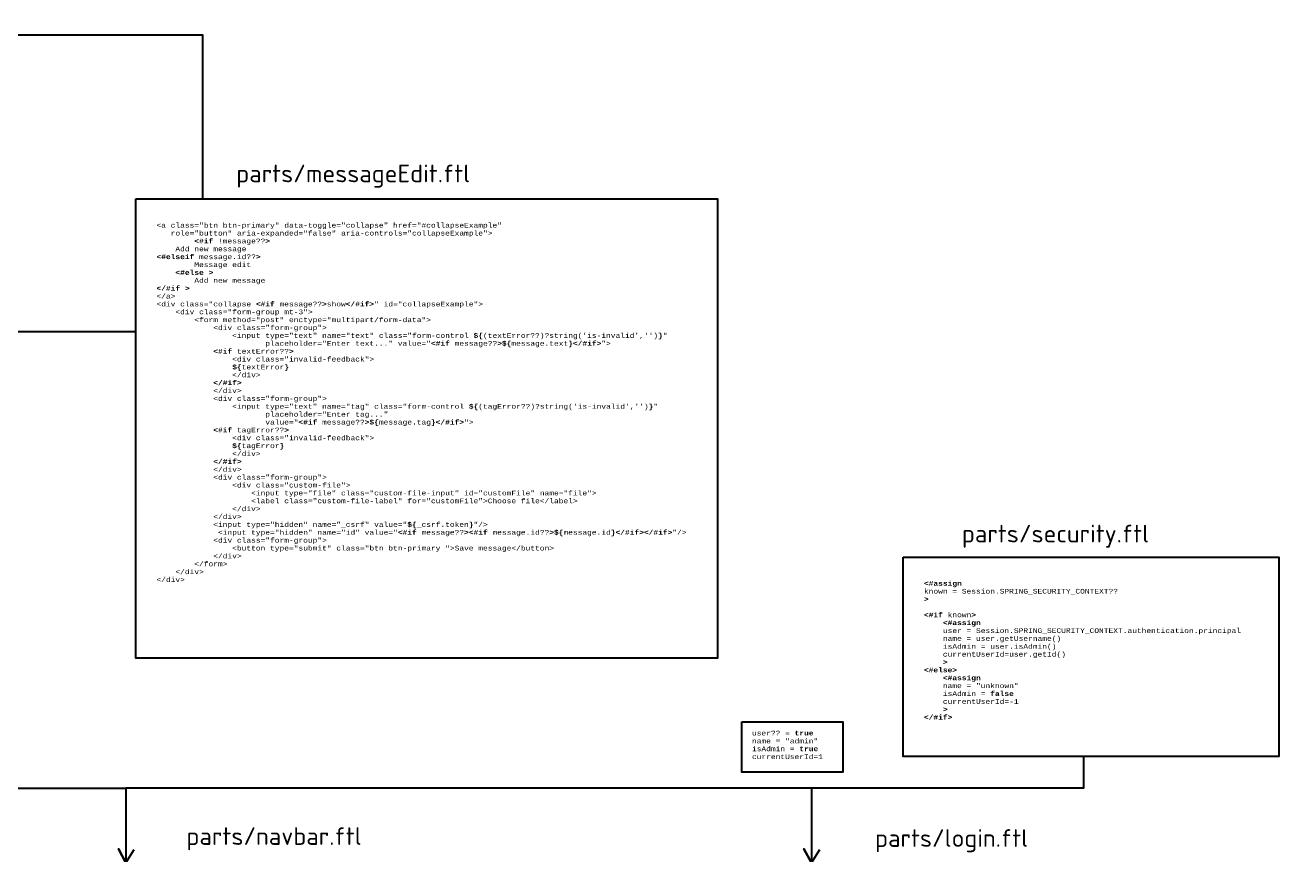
# Model space of a CAD drawing. Header units: millimetres. Extents: x 2803 to 4170, y 2153 to 2948.
# Drawn here: x 3671.9 to 4169.8, y 2561.5 to 2890.9 of the extents above; entities that cross this region are included whole.
import ezdxf

# ---------------------------------------------------------------- set-up
doc = ezdxf.new("R2010")
doc.units = ezdxf.units.MM
doc.styles.get("Standard").update_dxf_attribs({"font": 'arial.ttf'})

msp = doc.modelspace()

# ---------------------------------------------------------------- linework, layer by layer
at = {"color": 64, "lineweight": 30}
for points in [[(3226.91, 2887.08), (3235.07, 2890.89), (3226.91, 2887.08), (3234.98, 2884.55), (3226.91, 2887.08), (3742.42, 2887.08), (3742.42, 2821.87)], [(3715.88, 2769.17), (3397.68, 2769.17), (3397.68, 2730.94), (3384.53, 2730.94), (3384.53, 2533.18), (3013.37, 2533.18), (3013.37, 2370.19), (3007.12, 2383.64), (3013.37, 2370.19), (3021.2, 2383.44)]]:
    msp.add_lwpolyline(points, dxfattribs=at)
msp.add_lwpolyline([(3715.88, 2821.87), (3946.9, 2821.87), (3946.9, 2639.61), (3715.88, 2639.61)], close=True, dxfattribs=at)
at = {"color": 2, "lineweight": 30}
for points in [[(3439.35, 2719.18), (3443.51, 2717.09), (3439.62, 2714.82), (3443.51, 2717.09), (3412.28, 2717.09), (3412.28, 2588.03), (3711.97, 2588.03)], [(4092.13, 2600.56), (4092.13, 2588.03), (3711.97, 2588.03)], [(3711.97, 2588.03), (3711.97, 2558.36), (3708.96, 2563.91), (3711.97, 2558.36), (3715.3, 2563.64)], [(3984.17, 2588.03), (3984.17, 2558.36), (3981.16, 2563.91), (3984.17, 2558.36), (3987.5, 2563.64)]]:
    msp.add_lwpolyline(points, dxfattribs=at)
for points in [[(4020.61, 2679.73), (4169.76, 2679.73), (4169.76, 2600.56), (4020.61, 2600.56)], [(3956.48, 2614.37), (3996.57, 2614.37), (3996.57, 2594.34), (3956.48, 2594.34)]]:
    msp.add_lwpolyline(points, close=True, dxfattribs=at)

# ---------------------------------------------------------------- texts
at = {"attachment_point": 1}
for s, width, insert, char_height in [('{\\fISOCPEUR|b0|i0|c0|p34;parts/messageEdit.ftl}', 101.5882, (3755.72, 2835.49), 7), ('{\\fCourier New|b0|i0|c204|p49;\\H0.75x;\\C43;\\c6995944;<a \\C9;\\c12237498;class=\\C73;\\c6406821;"btn btn-primary" \\C9;\\c12237498;data-toggle=\\C73;\\c6406821;"collapse" \\C9;\\c12237498;href=\\C73;\\c6406821;"#collapseExample"^J   \\C9;\\c12237498;role=\\C73;\\c6406821;"button" \\C9;\\c12237498;aria-expanded=\\C73;\\c6406821;"false" \\C9;\\c12237498;aria-controls=\\C73;\\c6406821;"collapseExample"\\C43;\\c6995944;>^J        \\fCourier New|b1|i0|c204|p49;\\C23;\\c3307724;<#if \\fCourier New|b0|i0|c204|p49;\\C153;\\c12293992;!\\C9;\\c13023145;message\\C153;\\c12293992;??\\fCourier New|b1|i0|c204|p49;\\C23;\\c3307724;>^J    \\fCourier New|b0|i0|c204|p49;\\C9;\\c13023145;Add new message^J\\fCourier New|b1|i0|c204|p49;\\C23;\\c3307724;<#elseif \\fCourier New|b0|i0|c204|p49;\\C9;\\c13023145;message.id\\C153;\\c12293992;??\\fCourier New|b1|i0|c204|p49;\\C23;\\c3307724;>^J        \\fCourier New|b0|i0|c204|p49;\\C9;\\c13023145;Message edit^J    \\fCourier New|b1|i0|c204|p49;\\C23;\\c3307724;<#else >^J        \\fCourier New|b0|i0|c204|p49;\\C9;\\c13023145;Add new message^J\\fCourier New|b1|i0|c204|p49;\\C23;\\c3307724;</#if >\\P\\fCourier New|b0|i0|c204|p49;\\C43;\\c6995944;</a>^J<div \\C9;\\c12237498;class=\\C73;\\c6406821;"collapse \\fCourier New|b1|i0|c204|p49;\\C23;\\c3307724;<#if \\fCourier New|b0|i0|c204|p49;\\C9;\\c13023145;message\\C153;\\c12293992;??\\fCourier New|b1|i0|c204|p49;\\C23;\\c3307724;>\\fCourier New|b0|i0|c204|p49;\\C73;\\c6406821;show\\fCourier New|b1|i0|c204|p49;\\C23;\\c3307724;</#if>\\fCourier New|b0|i0|c204|p49;\\C73;\\c6406821;" \\C9;\\c12237498;id=\\C73;\\c6406821;"collapseExample"\\C43;\\c6995944;>^J    <div \\C9;\\c12237498;class=\\C73;\\c6406821;"form-group mt-3"\\C43;\\c6995944;>^J        <form \\C9;\\c12237498;method=\\C73;\\c6406821;"post" \\C9;\\c12237498;enctype=\\C73;\\c6406821;"multipart/form-data"\\C43;\\c6995944;>^J            <div \\C9;\\c12237498;class=\\C73;\\c6406821;"form-group"\\C43;\\c6995944;>^J                <input \\C9;\\c12237498;type=\\C73;\\c6406821;"text" \\C9;\\c12237498;name=\\C73;\\c6406821;"text" \\C9;\\c12237498;class=\\C73;\\c6406821;"form-control \\fCourier New|b1|i0|c204|p49;\\C23;\\c3307724;$\\{\\fCourier New|b0|i0|c204|p49;\\C9;\\c13023145;(textError\\C153;\\c12293992;??\\C9;\\c13023145;)\\C153;\\c12293992;?\\C9;\\c13023145;string(\\C75;\\c5867370;\'is-invalid\'\\C23;\\c3307724;,\\C75;\\c5867370;\'\'\\C9;\\c13023145;)\\fCourier New|b1|i0|c204|p49;\\C23;\\c3307724;\\}\\fCourier New|b0|i0|c204|p49;\\C73;\\c6406821;"^J                       \\C9;\\c12237498;placeholder=\\C73;\\c6406821;"Enter text..." \\C9;\\c12237498;value=\\C73;\\c6406821;"\\fCourier New|b1|i0|c204|p49;\\C23;\\c3307724;<#if \\fCourier New|b0|i0|c204|p49;\\C9;\\c13023145;message\\C153;\\c12293992;??\\fCourier New|b1|i0|c204|p49;\\C23;\\c3307724;>$\\{\\fCourier New|b0|i0|c204|p49;\\C9;\\c13023145;message.text\\fCourier New|b1|i0|c204|p49;\\C23;\\c3307724;\\}</#if>\\fCourier New|b0|i0|c204|p49;\\C73;\\c6406821;"\\C43;\\c6995944;>^J            \\fCourier New|b1|i0|c204|p49;\\C23;\\c3307724;<#if \\fCourier New|b0|i0|c204|p49;\\C9;\\c13023145;textError\\C153;\\c12293992;??\\fCourier New|b1|i0|c204|p49;\\C23;\\c3307724;>^J                \\fCourier New|b0|i0|c204|p49;\\C43;\\c6995944;<div \\C9;\\c12237498;class=\\C73;\\c6406821;"invalid-feedback"\\C43;\\c6995944;>^J                \\fCourier New|b1|i0|c204|p49;\\C23;\\c3307724;$\\{\\fCourier New|b0|i0|c204|p49;\\C9;\\c13023145;textError\\fCourier New|b1|i0|c204|p49;\\C23;\\c3307724;\\}^J                \\fCourier New|b0|i0|c204|p49;\\C43;\\c6995944;</div>^J            \\fCourier New|b1|i0|c204|p49;\\C23;\\c3307724;</#if>^J            \\fCourier New|b0|i0|c204|p49;\\C43;\\c6995944;</div>^J            <div \\C9;\\c12237498;class=\\C73;\\c6406821;"form-group"\\C43;\\c6995944;>^J                <input \\C9;\\c12237498;type=\\C73;\\c6406821;"text" \\C9;\\c12237498;name=\\C73;\\c6406821;"tag" \\C9;\\c12237498;class=\\C73;\\c6406821;"form-control \\fCourier New|b1|i0|c204|p49;\\C23;\\c3307724;$\\{\\fCourier New|b0|i0|c204|p49;\\C9;\\c13023145;(tagError\\C153;\\c12293992;??\\C9;\\c13023145;)\\C153;\\c12293992;?\\C9;\\c13023145;string(\\C75;\\c5867370;\'is-invalid\'\\C23;\\c3307724;,\\C75;\\c5867370;\'\'\\C9;\\c13023145;)\\fCourier New|b1|i0|c204|p49;\\C23;\\c3307724;\\}\\fCourier New|b0|i0|c204|p49;\\C73;\\c6406821;"^J                       \\C9;\\c12237498;placeholder=\\C73;\\c6406821;"Enter tag..."^J                       \\C9;\\c12237498;value=\\C73;\\c6406821;"\\fCourier New|b1|i0|c204|p49;\\C23;\\c3307724;<#if \\fCourier New|b0|i0|c204|p49;\\C9;\\c13023145;message\\C153;\\c12293992;??\\fCourier New|b1|i0|c204|p49;\\C23;\\c3307724;>$\\{\\fCourier New|b0|i0|c204|p49;\\C9;\\c13023145;message.tag\\fCourier New|b1|i0|c204|p49;\\C23;\\c3307724;\\}</#if>\\fCourier New|b0|i0|c204|p49;\\C73;\\c6406821;"\\C43;\\c6995944;>^J            \\fCourier New|b1|i0|c204|p49;\\C23;\\c3307724;<#if \\fCourier New|b0|i0|c204|p49;\\C9;\\c13023145;tagError\\C153;\\c12293992;??\\fCourier New|b1|i0|c204|p49;\\C23;\\c3307724;>^J                \\fCourier New|b0|i0|c204|p49;\\C43;\\c6995944;<div \\C9;\\c12237498;class=\\C73;\\c6406821;"invalid-feedback"\\C43;\\c6995944;>^J                \\fCourier New|b1|i0|c204|p49;\\C23;\\c3307724;$\\{\\fCourier New|b0|i0|c204|p49;\\C9;\\c13023145;tagError\\fCourier New|b1|i0|c204|p49;\\C23;\\c3307724;\\}^J                \\fCourier New|b0|i0|c204|p49;\\C43;\\c6995944;</div>^J            \\fCourier New|b1|i0|c204|p49;\\C23;\\c3307724;</#if>^J            \\fCourier New|b0|i0|c204|p49;\\C43;\\c6995944;</div>^J            <div \\C9;\\c12237498;class=\\C73;\\c6406821;"form-group"\\C43;\\c6995944;>^J                <div \\C9;\\c12237498;class=\\C73;\\c6406821;"custom-file"\\C43;\\c6995944;>^J                    <input \\C9;\\c12237498;type=\\C73;\\c6406821;"file" \\C9;\\c12237498;class=\\C73;\\c6406821;"custom-file-input" \\C9;\\c12237498;id=\\C73;\\c6406821;"customFile" \\C9;\\c12237498;name=\\C73;\\c6406821;"file"\\C43;\\c6995944;>^J                    <label \\C9;\\c12237498;class=\\C73;\\c6406821;"custom-file-label" \\C9;\\c12237498;for=\\C73;\\c6406821;"customFile"\\C43;\\c6995944;>\\C9;\\c13023145;Choose file\\C43;\\c6995944;</label>^J                </div>^J            </div>^J            <input \\C9;\\c12237498;type=\\C73;\\c6406821;"hidden" \\C9;\\c12237498;name=\\C73;\\c6406821;"_csrf" \\C9;\\c12237498;value=\\C73;\\c6406821;"\\fCourier New|b1|i0|c204|p49;\\C23;\\c3307724;$\\{\\fCourier New|b0|i0|c204|p49;\\C9;\\c13023145;_csrf.token\\fCourier New|b1|i0|c204|p49;\\C23;\\c3307724;\\}\\fCourier New|b0|i0|c204|p49;\\C73;\\c6406821;"\\C43;\\c6995944;/>^J             <input \\C9;\\c12237498;type=\\C73;\\c6406821;"hidden" \\C9;\\c12237498;name=\\C73;\\c6406821;"id" \\C9;\\c12237498;value=\\C73;\\c6406821;"\\fCourier New|b1|i0|c204|p49;\\C23;\\c3307724;<#if \\fCourier New|b0|i0|c204|p49;\\C9;\\c13023145;message\\C153;\\c12293992;??\\fCourier New|b1|i0|c204|p49;\\C23;\\c3307724;><#if \\fCourier New|b0|i0|c204|p49;\\C9;\\c13023145;message.id\\C153;\\c12293992;??\\fCourier New|b1|i0|c204|p49;\\C23;\\c3307724;>$\\{\\fCourier New|b0|i0|c204|p49;\\C9;\\c13023145;message.id\\fCourier New|b1|i0|c204|p49;\\C23;\\c3307724;\\}</#if></#if>\\fCourier New|b0|i0|c204|p49;\\C73;\\c6406821;"\\C43;\\c6995944;/>^J            <div \\C9;\\c12237498;class=\\C73;\\c6406821;"form-group"\\C43;\\c6995944;>^J                <button \\C9;\\c12237498;type=\\C73;\\c6406821;"submit" \\C9;\\c12237498;class=\\C73;\\c6406821;"btn btn-primary "\\C43;\\c6995944;>\\C9;\\c13023145;Save message\\C43;\\c6995944;</button>^J            </div>^J        </form>^J    </div>^J</div>}', 256.2134, (3724.09, 2812.36), 2.5), ('{\\fISOCPEUR|b0|i0|c0|p34;parts/security.ftl}', 101.5882, (4043.85, 2692.54), 7), ('{\\fCourier New|b1|i0|c204|p49;\\H0.75x;\\C23;\\c3307724;<#assign^J\\fCourier New|b0|i0|c204|p49;\\C9;\\c13023145;known = Session.SPRING_SECURITY_CONTEXT\\C153;\\c12293992;??^J\\fCourier New|b1|i0|c204|p49;\\C23;\\c3307724;>^J^J<#if \\fCourier New|b0|i0|c204|p49;\\C9;\\c13023145;known\\fCourier New|b1|i0|c204|p49;\\C23;\\c3307724;>^J    <#assign^J    \\fCourier New|b0|i0|c204|p49;\\C9;\\c13023145;user = Session.SPRING_SECURITY_CONTEXT.authentication.principal^J    name = user.getUsername()^J    isAdmin = user.isAdmin()^J    currentUserId=user.getId()^J    \\fCourier New|b1|i0|c204|p49;\\C23;\\c3307724;>^J<#else>^J    <#assign^J    \\fCourier New|b0|i0|c204|p49;\\C9;\\c13023145;name = \\C75;\\c5867370;"unknown"^J    \\C9;\\c13023145;isAdmin = \\fCourier New|b1|i0|c204|p49;\\C23;\\c3307724;false^J    \\fCourier New|b0|i0|c204|p49;\\C9;\\c13023145;currentUserId=-\\C153;\\c12293992;1^J    \\fCourier New|b1|i0|c204|p49;\\C23;\\c3307724;>^J</#if>}', 143.1692, (4028.82, 2670.22), 2.5), ('{\\fCourier New|b1|i0|c204|p49;\\H0.75x;\\C23;\\c3307724;    \\fCourier New|b0|i0|c204|p49;\\C9;\\c13023145;user\\fCourier New|b0|i0|c0|p49;??\\fCourier New|b0|i0|c204|p49; = \\fCourier New|b1|i0|c0|p49;\\C23;\\c3307724;true\\fCourier New|b0|i0|c0|p49;\\C9;\\c13023145;\\P\\fCourier New|b1|i0|c204|p49;\\C23;\\c3307724;    \\fCourier New|b0|i0|c204|p49;\\C9;\\c13023145;name = \\C75;\\c5867370;"\\fCourier New|b0|i0|c0|p49;admin\\fCourier New|b0|i0|c204|p49;"^J    \\C9;\\c13023145;isAdmin = \\fCourier New|b1|i0|c0|p49;\\C23;\\c3307724;true\\fCourier New|b1|i0|c204|p49;^J    \\fCourier New|b0|i0|c204|p49;\\C9;\\c13023145;currentUserId=\\C153;\\c12293992;1}', 48.321, (3953.02, 2610.79), 2.5), ('{\\fISOCPEUR|b0|i0|c0|p34;parts/navbar.ftl}', 101.5882, (3735.95, 2572.46), 7), ('{\\fISOCPEUR|b0|i0|c0|p34;parts/login.ftl}', 101.5882, (4009.37, 2571.69), 7)]:
    msp.add_mtext_dynamic_manual_height_columns(s, width=width, gutter_width=12.5, heights=[0], dxfattribs=dict(at, insert=insert, char_height=char_height))

doc.saveas('drawing.dxf')
